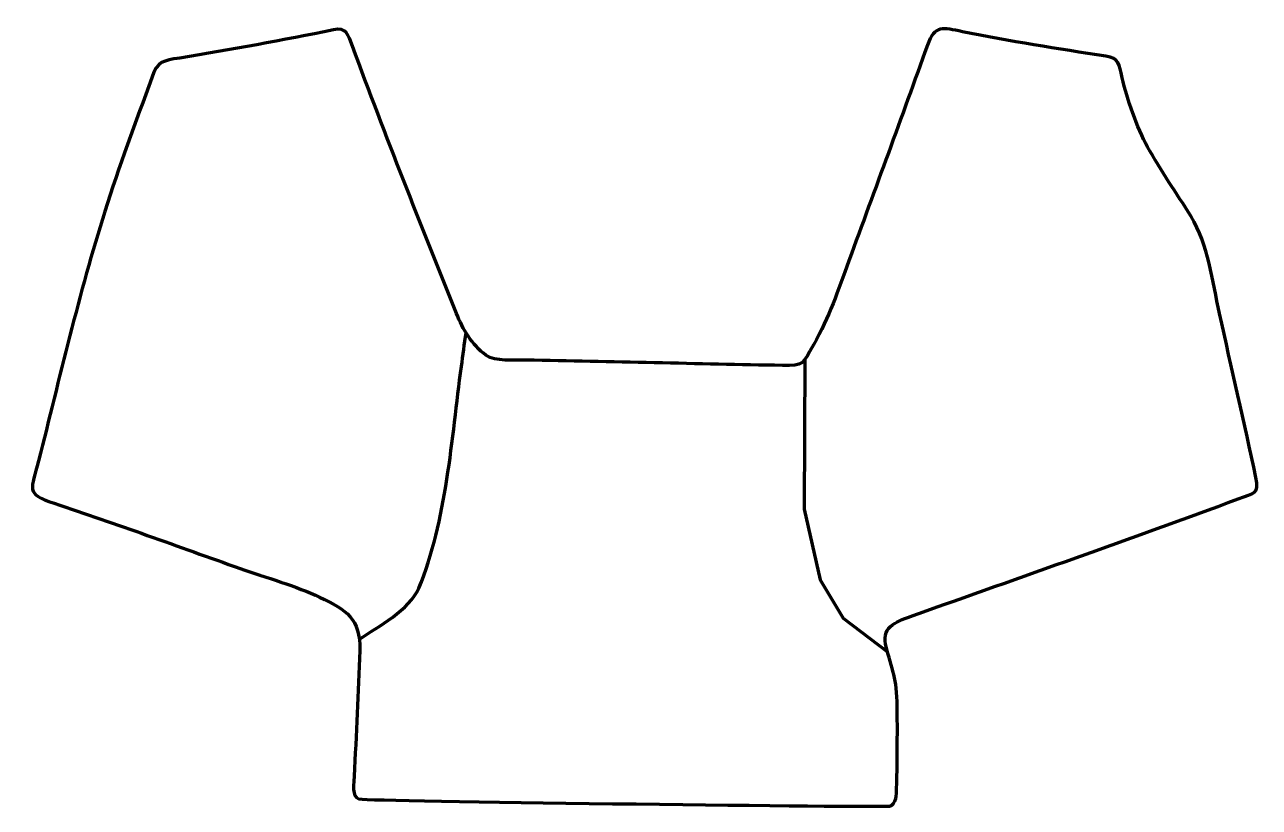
# Model space of a CAD drawing. Header units: millimetres. Extents: x -610 to 115, y 243 to 1202.
# Drawn here: x -538 to 115, y 243 to 657 of the extents above; entities outside this region: 1.
import ezdxf

# ---------------------------------------------------------------- set-up
doc = ezdxf.new("R2010")
doc.units = ezdxf.units.MM
doc.header["$MEASUREMENT"] = 0
doc.header["$XCLIPFRAME"] = 0
for name, color, linetype in [('layer 1', 7, 'Continuous'), ('layer 2', 7, 'Continuous'), ('layer 3', 7, 'Continuous')]:
    doc.layers.add(name, color=color, linetype=linetype)
picture_1 = doc.add_image_def('image1.jpg', size_in_pixel=(45719, 101599))

msp = doc.modelspace()

# ---------------------------------------------------------------- linework, layer by layer
at = {"layer": 'layer 2', "color": 142, "lineweight": 158}
for points, knots in [([(-361.26, 331.77), (-350.89, 338.74), (-334.92, 347.09), (-329.81, 358.84), (-329.81, 358.84), (-315.13, 394.33), (-312.42, 438.09), (-307.25, 476.2), (-307.25, 476.2), (-306.44, 482.16), (-305.64, 488.12), (-304.84, 494.08)], [0, 0, 0, 0, 0.25, 0.25, 0.25, 0.25, 0.5, 0.5, 0.5, 0.5, 1, 1, 1, 1]), ([(-125.57, 479.89), (-125.57, 479.89), (-125.83, 400.62), (-125.83, 400.62), (-125.83, 400.62), (-125.83, 400.62), (-117.36, 363.31), (-117.36, 363.31), (-117.36, 363.31), (-117.36, 363.31), (-105.19, 342.94), (-105.19, 342.94), (-105.19, 342.94), (-105.19, 342.94), (-81.82, 325.11), (-81.82, 325.11)], [0, 0, 0, 0, 0.2, 0.2, 0.2, 0.2, 0.4, 0.4, 0.4, 0.4, 0.6, 0.6, 0.6, 0.6, 1, 1, 1, 1])]:
    msp.add_open_spline(points, degree=3, knots=knots, dxfattribs=at)
at = {"layer": 'layer 3', "color": 242, "lineweight": 158}
msp.add_open_spline([(-471.15, 628.97), (-467.87, 638.04), (-465.39, 638), (-456.2, 639.48), (-456.2, 639.48), (-429.32, 643.83), (-401.6, 648.92), (-374.93, 654.36), (-374.93, 654.36), (-367.91, 655.79), (-367.34, 652.12), (-364.95, 645.71), (-364.95, 645.71), (-347.27, 598.25), (-328.9, 551.16), (-309.88, 504.23), (-309.88, 504.23), (-306.52, 495.94), (-301.64, 487.6), (-294.32, 482.12), (-294.32, 482.12), (-289.68, 478.65), (-278.77, 479.68), (-273.01, 479.57), (-273.01, 479.57), (-227.8, 478.71), (-182.58, 477.56), (-137.39, 476.72), (-137.39, 476.72), (-125.96, 476.51), (-126.69, 477.68), (-121.02, 487.63), (-121.02, 487.63), (-112.35, 502.86), (-108.25, 515.8), (-102.25, 532.17), (-102.25, 532.17), (-88.33, 570.17), (-74.27, 608.1), (-60.72, 646.23), (-60.72, 646.23), (-56.84, 657.12), (-52.54, 655.55), (-42.18, 653.41), (-42.18, 653.41), (-17.42, 648.34), (8.61, 644.4), (33.63, 640.42), (33.63, 640.42), (41.12, 639.23), (40.59, 636.38), (42.3, 629.01), (42.3, 629.01), (45.07, 617.54), (50.16, 602.82), (55.77, 592.49), (55.77, 592.49), (63.02, 579.28), (70.98, 568.22), (78.83, 555.63), (78.83, 555.63), (87.86, 540.6), (90.12, 521.41), (93.88, 504.31), (93.88, 504.31), (100.23, 475.41), (106.98, 446.38), (113.16, 417.5), (113.16, 417.5), (114.92, 408.5), (112.45, 409.37), (103.76, 406.12), (103.76, 406.12), (46.89, 384.85), (-10.96, 364.83), (-68.16, 344.37), (-68.16, 344.37), (-76.04, 341.55), (-84.97, 338.99), (-82.81, 329.13), (-82.81, 329.13), (-79.44, 314.77), (-76.85, 311.91), (-76.64, 295.92), (-76.64, 295.92), (-76.58, 289.44), (-76.51, 250.94), (-77.4, 247.57), (-77.4, 247.57), (-77.95, 245.46), (-79.05, 243.62), (-80.84, 243.44), (-80.84, 243.44), (-87.27, 242.83), (-338.74, 245.89), (-359.8, 247.08), (-359.8, 247.08), (-365.18, 247.38), (-364.45, 251.82), (-364.05, 259.24), (-364.05, 259.24), (-362.88, 281.4), (-361.87, 303.62), (-361.01, 325.79), (-361.01, 325.79), (-360.71, 342.94), (-368.01, 347.08), (-382.28, 354.05), (-382.28, 354.05), (-394.06, 359.82), (-411.19, 364.62), (-424.28, 369.25), (-424.28, 369.25), (-457.1, 380.87), (-489.79, 392.85), (-522.83, 403.84), (-522.83, 403.84), (-538.35, 409), (-534.84, 411.1), (-530.97, 426.28), (-530.97, 426.28), (-520.09, 469.73), (-509.42, 515.56), (-495.99, 558.16), (-495.99, 558.16), (-488.6, 581.61), (-479.52, 605.75), (-471.15, 628.97)], degree=3, knots=[0, 0, 0, 0, 0.030303, 0.030303, 0.030303, 0.030303, 0.060606, 0.060606, 0.060606, 0.060606, 0.090909, 0.090909, 0.090909, 0.090909, 0.121212, 0.121212, 0.121212, 0.121212, 0.151515, 0.151515, 0.151515, 0.151515, 0.181818, 0.181818, 0.181818, 0.181818, 0.212121, 0.212121, 0.212121, 0.212121, 0.242424, 0.242424, 0.242424, 0.242424, 0.272727, 0.272727, 0.272727, 0.272727, 0.30303, 0.30303, 0.30303, 0.30303, 0.333333, 0.333333, 0.333333, 0.333333, 0.363636, 0.363636, 0.363636, 0.363636, 0.393939, 0.393939, 0.393939, 0.393939, 0.424242, 0.424242, 0.424242, 0.424242, 0.454545, 0.454545, 0.454545, 0.454545, 0.484848, 0.484848, 0.484848, 0.484848, 0.515152, 0.515152, 0.515152, 0.515152, 0.545455, 0.545455, 0.545455, 0.545455, 0.575758, 0.575758, 0.575758, 0.575758, 0.606061, 0.606061, 0.606061, 0.606061, 0.636364, 0.636364, 0.636364, 0.636364, 0.666667, 0.666667, 0.666667, 0.666667, 0.69697, 0.69697, 0.69697, 0.69697, 0.727273, 0.727273, 0.727273, 0.727273, 0.757576, 0.757576, 0.757576, 0.757576, 0.787879, 0.787879, 0.787879, 0.787879, 0.818182, 0.818182, 0.818182, 0.818182, 0.848485, 0.848485, 0.848485, 0.848485, 0.878788, 0.878788, 0.878788, 0.878788, 0.909091, 0.909091, 0.909091, 0.909091, 0.939394, 0.939394, 0.939394, 0.939394, 1, 1, 1, 1], dxfattribs=at)

# ---------------------------------------------------------------- pictures from other files: only their frames are drawn
at = {"layer": 'layer 1', "color": 0}
image = msp.add_image(picture_1, insert=(-599.51, -542.59), size_in_units=(780.9, 1735.35), dxfattribs=at)
image.set_boundary_path([(-599.5, -542.6), (35.5, 868.5)])
image.dxf.flags = 3

doc.saveas('drawing.dxf')
